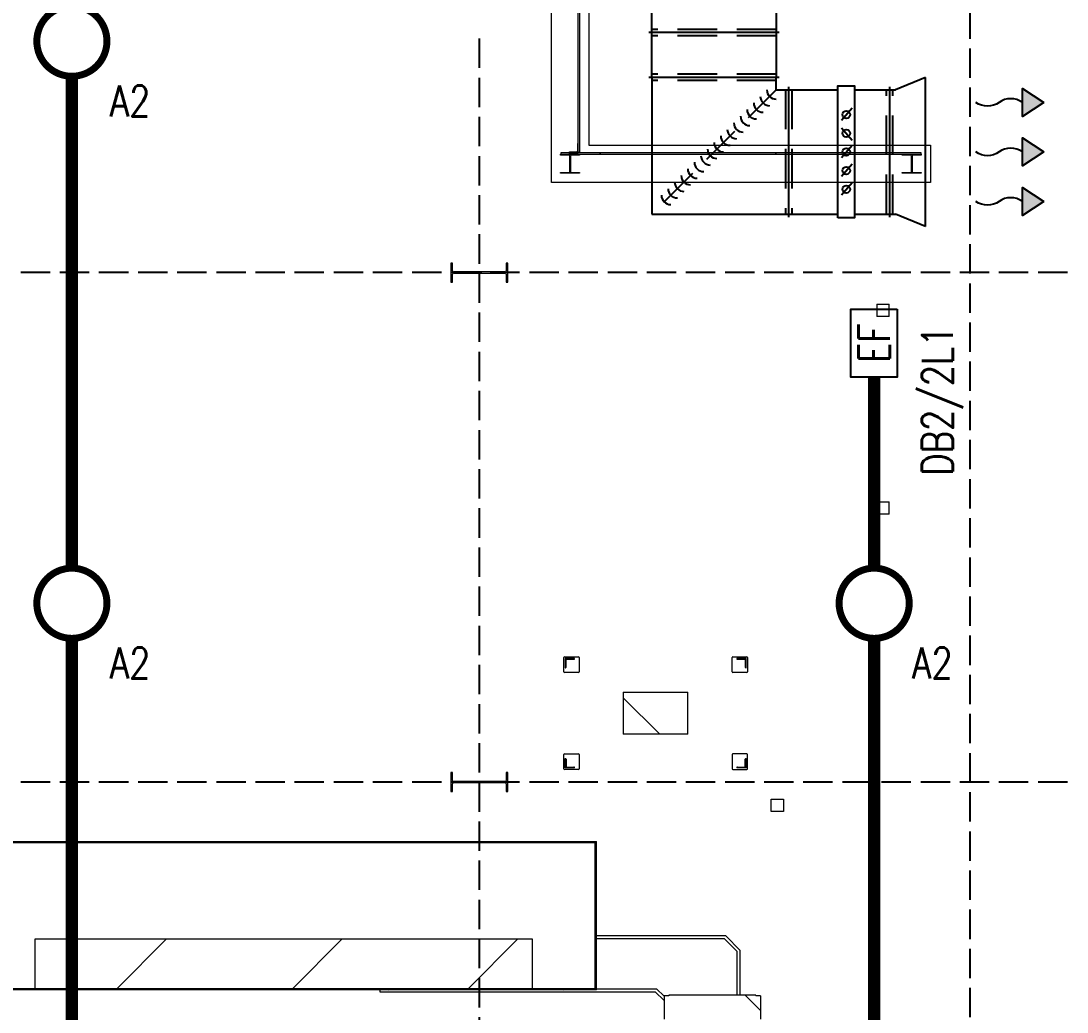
# Model space of a CAD drawing. Header units: millimetres. Extents: x 91119 to 433967, y 16708 to 144224.
# Drawn here: x 291273 to 308115, y 99793 to 115742 of the extents above; entities that cross this region are included whole.
import ezdxf
from ezdxf.enums import TextEntityAlignment as Align

# ---------------------------------------------------------------- set-up
doc = ezdxf.new("R2010")
doc.units = ezdxf.units.MM
doc.header["$LTSCALE"] = 100
for name, pattern in [('121217 IES and EMR$0$XKITLINE03', [6.299213, 4.724409, -1.574803]), ('DASHED', [19.05, 12.7, -6.35]), ('HIDDEN', [9.525, 6.35, -3.175])]:
    doc.linetypes.add(name, pattern=pattern)
for name, color, linetype in [('121217 IES and EMR$0$grid', 8, 'Continuous'), ('121217 IES and EMR$0$Xref', 8, 'Continuous'), ('Lighting', 5, 'Continuous'), ('Vent', 3, 'Continuous')]:
    doc.layers.add(name, color=color, linetype=linetype)
doc.styles.add('ROMANS', font='romans.shx', dxfattribs={"width": 0.8, "height": 2.5})

msp = doc.modelspace()

# ---------------------------------------------------------------- hatches: boundary and pattern name
at = {"layer": 'Vent', "linetype": 'Continuous'}
for points in [[(307743, 114431), (307395, 114206), (307395, 114656)], [(307743, 113634), (307395, 113409), (307395, 113859)], [(307743, 112838), (307395, 112613), (307395, 113063)]]:
    msp.add_hatch(color=256, dxfattribs=at).paths.add_polyline_path(points)

# ---------------------------------------------------------------- linework, layer by layer
at = {"layer": '121217 IES and EMR$0$grid', "linetype": '121217 IES and EMR$0$XKITLINE03'}
for p, q in [((306552, 138606), (306552, 24226)), ((298652, 115458), (298652, 22312)), ((409538, 111694), (255652, 111694)), ((409538, 103494), (255652, 103494))]:
    msp.add_line(p, q, dxfattribs=at)
at = {"layer": '121217 IES and EMR$0$Xref', "linetype": 'Continuous', "lineweight": 20}
for p, q in [((299814, 113144), (299814, 128394)), ((300244, 113623), (300244, 118140)), ((300264, 118140), (300264, 113623)), ((300414, 118019), (300414, 113744)), ((300232, 113760), (300232, 113646)), ((300244, 113768), (300240, 113768)), ((300244, 113618), (300244, 113768)), ((300414, 113744), (305914, 113744)), ((305914, 113744), (305914, 113144)), ((299961, 113582), (299961, 113598)), ((299961, 113598), (300267, 113598)), ((300094, 113582), (299961, 113582)), ((299964, 113618), (299964, 113598)), ((305764, 113618), (299964, 113618)), ((299964, 113598), (305764, 113598)), ((300094, 113622), (300094, 113618)), ((300094, 113618), (300244, 113618)), ((300216, 113630), (300102, 113630)), ((300109, 113320), (300109, 113567)), ((300119, 113567), (300119, 113320)), ((300267, 113582), (300134, 113582)), ((300264, 113623), (300244, 113623)), ((300267, 113598), (300267, 113582)), ((305461, 113582), (305461, 113598)), ((305461, 113598), (305767, 113598)), ((305594, 113582), (305461, 113582)), ((305609, 113320), (305609, 113567)), ((305619, 113567), (305619, 113320)), ((305767, 113582), (305634, 113582)), ((305764, 113598), (305764, 113618)), ((305767, 113598), (305767, 113582)), ((299961, 113290), (299961, 113305)), ((299961, 113305), (300094, 113305)), ((300267, 113290), (299961, 113290)), ((300134, 113305), (300267, 113305)), ((300267, 113305), (300267, 113290)), ((305461, 113290), (305461, 113305)), ((305461, 113305), (305594, 113305)), ((305767, 113290), (305461, 113290)), ((305634, 113305), (305767, 113305)), ((305767, 113305), (305767, 113290)), ((305914, 113144), (299814, 113144)), ((300012, 105268), (300012, 105498)), ((300022, 105508), (300252, 105508)), ((300037, 105483), (300037, 105333)), ((300187, 105483), (300037, 105483)), ((300049, 105343), (300049, 105459)), ((300061, 105471), (300177, 105471)), ((300187, 105481), (300187, 105483)), ((300262, 105498), (300262, 105268)), ((302722, 105268), (302722, 105498)), ((302732, 105508), (302962, 105508)), ((302797, 105483), (302797, 105481)), ((302947, 105483), (302797, 105483)), ((302807, 105471), (302923, 105471)), ((302935, 105459), (302935, 105343)), ((302947, 105333), (302947, 105483)), ((302972, 105498), (302972, 105268)), ((300037, 105333), (300039, 105333)), ((302945, 105333), (302947, 105333)), ((300252, 105258), (300022, 105258)), ((302962, 105258), (302732, 105258)), ((300971, 104943), (300971, 104263)), ((300971, 104943), (302009, 104943)), ((302009, 104263), (302009, 104943)), ((302009, 104263), (300971, 104263)), ((300012, 103708), (300012, 103938)), ((300022, 103948), (300252, 103948)), ((300262, 103938), (300262, 103708)), ((302722, 103938), (302722, 103708)), ((302962, 103948), (302732, 103948)), ((302972, 103708), (302972, 103938)), ((300037, 103873), (300039, 103873)), ((300037, 103723), (300037, 103873)), ((300049, 103863), (300049, 103747)), ((302935, 103747), (302935, 103863)), ((302945, 103873), (302947, 103873)), ((302947, 103873), (302947, 103723)), ((300252, 103698), (300022, 103698)), ((300187, 103723), (300037, 103723)), ((300061, 103735), (300177, 103735)), ((300187, 103725), (300187, 103723)), ((302732, 103698), (302962, 103698)), ((302797, 103723), (302797, 103725)), ((302947, 103723), (302797, 103723)), ((302807, 103735), (302923, 103735)), ((290464, 102539), (300540, 102539)), ((290484, 102519), (300520, 102519)), ((300520, 100169), (300520, 102519)), ((300540, 100149), (300540, 102539)), ((291502, 100969), (299502, 100969)), ((291502, 100169), (291502, 100969)), ((299502, 100969), (299502, 100169)), ((302620, 101019), (300540, 101019)), ((302599, 100969), (300540, 100969)), ((302802, 100765), (302599, 100969)), ((302852, 100786), (302620, 101019)), ((302802, 100063), (302802, 100765)), ((302852, 100063), (302852, 100786)), ((300540, 100149), (290464, 100149)), ((300520, 100169), (290484, 100169)), ((299502, 100169), (291502, 100169)), ((297052, 100149), (297052, 100119)), ((297052, 100119), (301485, 100119)), ((300540, 100169), (301506, 100169)), ((301485, 100119), (301627, 99977)), ((301506, 100169), (301627, 100047)), ((301627, 100053), (301627, 99678)), ((301702, 100053), (301627, 100053)), ((301702, 100063), (301702, 100053)), ((303102, 100063), (301702, 100063)), ((303102, 100063), (303102, 100053)), ((303177, 100053), (303102, 100053)), ((303177, 100053), (303177, 99678))]:
    msp.add_line(p, q, dxfattribs=at)
at = {"layer": '121217 IES and EMR$0$Xref', "linetype": 'Continuous', "lineweight": 0}
for p, q in [((300607, 113618), (300587, 113598)), ((303435, 113618), (303415, 113598)), ((298692, 111702), (298674, 111685)), ((305052, 107841), (305090, 107804)), ((300971, 104852), (301559, 104263)), ((299112, 103637), (299084, 103609)), ((298977, 103502), (298960, 103485)), ((291970, 102539), (291990, 102519)), ((294799, 102539), (294819, 102519)), ((297627, 102539), (297647, 102519)), ((300455, 102539), (300475, 102519)), ((300520, 102474), (300540, 102454)), ((293615, 100969), (292815, 100169)), ((296443, 100969), (295643, 100169)), ((299272, 100969), (298472, 100169)), ((291512, 100169), (291532, 100149)), ((294340, 100169), (294360, 100149)), ((297169, 100169), (297189, 100149)), ((299997, 100169), (300017, 100149)), ((302931, 100063), (303177, 99817))]:
    msp.add_line(p, q, dxfattribs=at)
at = {"layer": '121217 IES and EMR$0$Xref', "linetype": 'Continuous', "lineweight": 15}
for p, q in [((298193, 111846), (298193, 111541)), ((298221, 111846), (298193, 111846)), ((298221, 111721), (298221, 111846)), ((299084, 111846), (299084, 111721)), ((299112, 111846), (299084, 111846)), ((299112, 111541), (299112, 111846)), ((298221, 111541), (298221, 111666)), ((299065, 111702), (298240, 111702)), ((298240, 111685), (299065, 111685)), ((299084, 111666), (299084, 111541)), ((298193, 111541), (298221, 111541)), ((299084, 111541), (299112, 111541)), ((305052, 111184), (305252, 111184)), ((305052, 111184), (305052, 110984)), ((305252, 110984), (305252, 111184)), ((305252, 110984), (305052, 110984)), ((305052, 108004), (305252, 108004)), ((305052, 108004), (305052, 107804)), ((305252, 107804), (305252, 108004)), ((305252, 107804), (305052, 107804)), ((298193, 103646), (298193, 103341)), ((298221, 103646), (298193, 103646)), ((298221, 103521), (298221, 103646)), ((299084, 103646), (299084, 103521)), ((299112, 103646), (299084, 103646)), ((299112, 103341), (299112, 103646)), ((298221, 103341), (298221, 103466)), ((299065, 103502), (298240, 103502)), ((298240, 103485), (299065, 103485)), ((299084, 103466), (299084, 103341)), ((298193, 103341), (298221, 103341)), ((299084, 103341), (299112, 103341)), ((303352, 103219), (303552, 103219)), ((303352, 103019), (303352, 103219)), ((303552, 103219), (303552, 103019)), ((303552, 103019), (303352, 103019))]:
    msp.add_line(p, q, dxfattribs=at)
at = {"layer": '121217 IES and EMR$0$Xref', "linetype": 'Continuous', "lineweight": 20}
for centre, radius, start, end in [((300240, 113760), 8, 90, 180), ((300102, 113622), 8, 90, 180), ((300094, 113567), 15.2, 0, 90), ((300134, 113567), 15.2, 90, 180), ((300216, 113646), 16, 270, 0), ((305594, 113567), 15.2, 0, 90), ((305634, 113567), 15.2, 90, 180), ((300094, 113320), 15.2, 270, 0), ((300134, 113320), 15.2, 180, 270), ((305594, 113320), 15.2, 270, 0), ((305634, 113320), 15.2, 180, 270), ((300022, 105498), 10, 90, 180), ((300061, 105459), 12, 90, 180), ((300177, 105481), 10, 270, 0), ((300252, 105498), 10, 0, 90), ((302732, 105498), 10, 90, 180), ((302807, 105481), 10, 180, 270), ((302923, 105459), 12, 0, 90), ((302962, 105498), 10, 0, 90), ((300022, 105268), 10, 180, 270), ((300039, 105343), 10, 270, 0), ((300252, 105268), 10, 270, 0), ((302732, 105268), 10, 180, 270), ((302945, 105343), 10, 180, 270), ((302962, 105268), 10, 270, 0), ((300022, 103938), 10, 90, 180), ((300252, 103938), 10, 0, 90), ((302732, 103938), 10, 90, 180), ((302962, 103938), 10, 0, 90), ((300039, 103863), 10, 0, 90), ((300061, 103747), 12, 180, 270), ((302923, 103747), 12, 270, 0), ((302945, 103863), 10, 90, 180), ((300022, 103708), 10, 180, 270), ((300177, 103725), 10, 0, 90), ((300252, 103708), 10, 270, 0), ((302732, 103708), 10, 180, 270), ((302807, 103725), 10, 90, 180), ((302962, 103708), 10, 270, 0)]:
    msp.add_arc(centre, radius, start, end, dxfattribs=at)
at = {"layer": '121217 IES and EMR$0$Xref', "linetype": 'Continuous', "lineweight": 15}
for centre, start, end in [((298240, 111721), 180, 270), ((298240, 111666), 90, 180), ((299065, 111721), 270, 0), ((299065, 111666), 0, 90), ((298240, 103521), 180, 270), ((298240, 103466), 90, 180), ((299065, 103521), 270, 0), ((299065, 103466), 0, 90)]:
    msp.add_arc(centre, 19.1, start, end, dxfattribs=at)
at = {"layer": 'Lighting', "const_width": 112}
for points in [[(291529, 115416, 1), (292658, 115416, 1)], [(291529, 106371, 1), (292658, 106371, 1)], [(304445, 106371, 1), (305574, 106371, 1)]]:
    msp.add_lwpolyline(points, format="xyb", close=True, dxfattribs=at)
at = {"layer": 'Lighting', "color": 1, "linetype": 'DASHED', "const_width": 200}
for points in [[(292093, 106936), (292093, 114851)], [(305009, 106936), (305009, 110007)], [(292093, 97892), (292093, 105807)], [(305009, 97892), (305009, 105807)]]:
    msp.add_lwpolyline(points, dxfattribs=at)
at = {"layer": 'Lighting', "color": 1}
msp.add_lwpolyline([(305382, 111105), (305382, 110007), (304636, 110007), (304636, 111105)], close=True, dxfattribs=at)
at = {"layer": 'Vent'}
for p, q in [((301432, 114834), (301432, 119456)), ((303432, 116209), (303432, 114834)), ((303482, 115554), (301382, 115554)), ((303482, 114834), (301382, 114834)), ((301432, 114834), (301432, 112634)), ((303432, 114634), (303432, 114834)), ((305835, 114834), (305352, 114634)), ((305835, 112434), (305835, 114834)), ((303432, 114634), (303632, 114634)), ((303632, 114684), (303632, 112584)), ((303632, 114634), (304426, 114634)), ((304694, 114634), (305352, 114634)), ((305259, 112584), (305259, 114684)), ((304426, 112784), (304426, 114484)), ((304426, 112784), (304426, 114484)), ((304426, 112784), (304426, 114484)), ((304481, 114146), (304653, 114342)), ((304481, 114022), (304653, 113825)), ((304481, 113546), (304653, 113742)), ((304481, 113246), (304653, 113442)), ((304481, 112946), (304653, 113142)), ((301432, 112634), (303632, 112634)), ((303632, 112634), (304426, 112634)), ((304694, 112634), (305352, 112634)), ((305835, 112434), (305352, 112634))]:
    msp.add_line(p, q, dxfattribs=at)
at = {"layer": 'Vent', "linetype": 'HIDDEN'}
for p, q in [((303432, 115604), (301432, 115604)), ((303432, 115504), (301432, 115504)), ((303432, 114884), (301432, 114884)), ((303432, 114784), (301432, 114784)), ((303432, 114634), (301432, 112634)), ((303582, 114634), (303582, 112634)), ((303682, 114634), (303682, 112634)), ((305209, 112634), (305209, 114634)), ((305309, 112634), (305309, 114634))]:
    msp.add_line(p, q, dxfattribs=at)
at = {"layer": 'Vent'}
msp.add_lwpolyline([(304426, 112571), (304426, 114697), (304694, 114697), (304694, 112571)], close=True, dxfattribs=at)
at = {"layer": 'Vent', "linetype": 'Continuous'}
for points in [[(307743, 114431), (307395, 114206), (307395, 114656)], [(307743, 113634), (307395, 113409), (307395, 113859)], [(307743, 112838), (307395, 112613), (307395, 113063)]]:
    msp.add_lwpolyline(points, close=True, dxfattribs=at)
for points in [[(307395, 114431, 0.32), (307020, 114431, -0.32), (306645, 114431)], [(307395, 113634, 0.32), (307020, 113634, -0.32), (306645, 113634)], [(307395, 112838, 0.32), (307020, 112838, -0.32), (306645, 112838)]]:
    msp.add_lwpolyline(points, format="xyb", dxfattribs=at)
at = {"layer": 'Vent'}
for centre in [(304560, 114234), (304560, 113934), (304560, 113634), (304560, 113334), (304560, 113034)]:
    msp.add_circle(centre, 61.4, dxfattribs=at)
for centre in [(303326, 114528), (303432, 114634), (303220, 114422), (303008, 114209), (303114, 114315), (302901, 114103), (302689, 113891), (302795, 113997), (302583, 113785), (302371, 113573), (302477, 113679), (302159, 113361), (302265, 113467), (302053, 113255), (301841, 113043), (301947, 113149), (301735, 112937)]:
    msp.add_arc(centre, 150, 180, 270, dxfattribs=at)

# ---------------------------------------------------------------- texts
at = {"layer": 'Lighting', "color": 0, "style": 'ROMANS', "width": 0.8}
msp.add_text('EF', height=500, rotation=90, dxfattribs=at).set_placement((305009, 110556), align=Align.MIDDLE_CENTER)
msp.add_text('DB2/2L1', height=500, rotation=90, dxfattribs=at).set_placement((306278, 108423))
at = {"layer": 'Lighting', "color": 0, "char_height": 500, "width": 7884.62, "attachment_point": 1, "style": 'ROMANS'}
for insert in [(292706, 114705), (292706, 105660), (305622, 105660)]:
    msp.add_mtext('A2', dxfattribs=dict(at, insert=insert))

doc.saveas('drawing.dxf')
